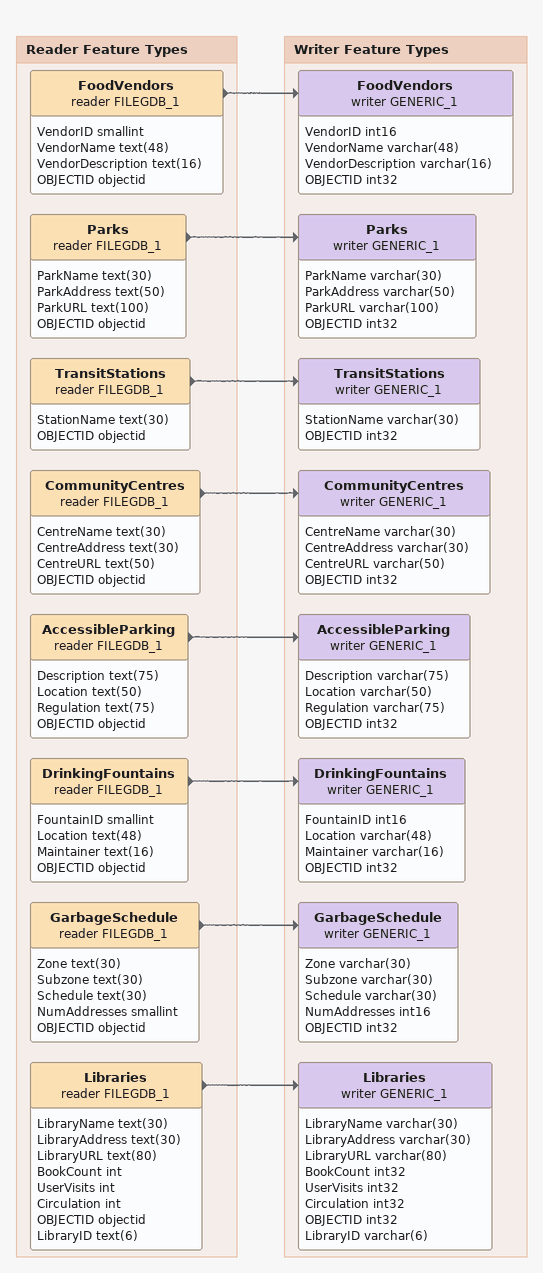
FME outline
Bookmark: Reader Feature Types
FoodVendors (reader FILEGDB_1)
    attributes: VendorID smallint, VendorName text(48), VendorDescription text(16), OBJECTID objectid
    -> FoodVendors (writer GENERIC_1)
Parks (reader FILEGDB_1)
    attributes: ParkName text(30), ParkAddress text(50), ParkURL text(100), OBJECTID objectid
    -> Parks (writer GENERIC_1)
TransitStations (reader FILEGDB_1)
    attributes: StationName text(30), OBJECTID objectid
    -> TransitStations (writer GENERIC_1)
CommunityCentres (reader FILEGDB_1)
    attributes: CentreName text(30), CentreAddress text(30), CentreURL text(50), OBJECTID objectid
    -> CommunityCentres (writer GENERIC_1)
AccessibleParking (reader FILEGDB_1)
    attributes: Description text(75), Location text(50), Regulation text(75), OBJECTID objectid
    -> AccessibleParking (writer GENERIC_1)
DrinkingFountains (reader FILEGDB_1)
    attributes: FountainID smallint, Location text(48), Maintainer text(16), OBJECTID objectid
    -> DrinkingFountains (writer GENERIC_1)
GarbageSchedule (reader FILEGDB_1)
    attributes: Zone text(30), Subzone text(30), Schedule text(30), NumAddresses smallint, OBJECTID objectid
    -> GarbageSchedule (writer GENERIC_1)
Libraries (reader FILEGDB_1)
    attributes: LibraryName text(30), LibraryAddress text(30), LibraryURL text(80), BookCount int, UserVisits int, Circulation int, OBJECTID objectid, LibraryID text(6)
    -> Libraries (writer GENERIC_1)

Bookmark: Writer Feature Types
FoodVendors (writer GENERIC_1)
    attributes: VendorID int16, VendorName varchar(48), VendorDescription varchar(16), OBJECTID int32
Parks (writer GENERIC_1)
    attributes: ParkName varchar(30), ParkAddress varchar(50), ParkURL varchar(100), OBJECTID int32
TransitStations (writer GENERIC_1)
    attributes: StationName varchar(30), OBJECTID int32
CommunityCentres (writer GENERIC_1)
    attributes: CentreName varchar(30), CentreAddress varchar(30), CentreURL varchar(50), OBJECTID int32
AccessibleParking (writer GENERIC_1)
    attributes: Description varchar(75), Location varchar(50), Regulation varchar(75), OBJECTID int32
DrinkingFountains (writer GENERIC_1)
    attributes: FountainID int16, Location varchar(48), Maintainer varchar(16), OBJECTID int32
GarbageSchedule (writer GENERIC_1)
    attributes: Zone varchar(30), Subzone varchar(30), Schedule varchar(30), NumAddresses int16, OBJECTID int32
Libraries (writer GENERIC_1)
    attributes: LibraryName varchar(30), LibraryAddress varchar(30), LibraryURL varchar(80), BookCount int32, UserVisits int32, Circulation int32, OBJECTID int32, LibraryID varchar(6)
